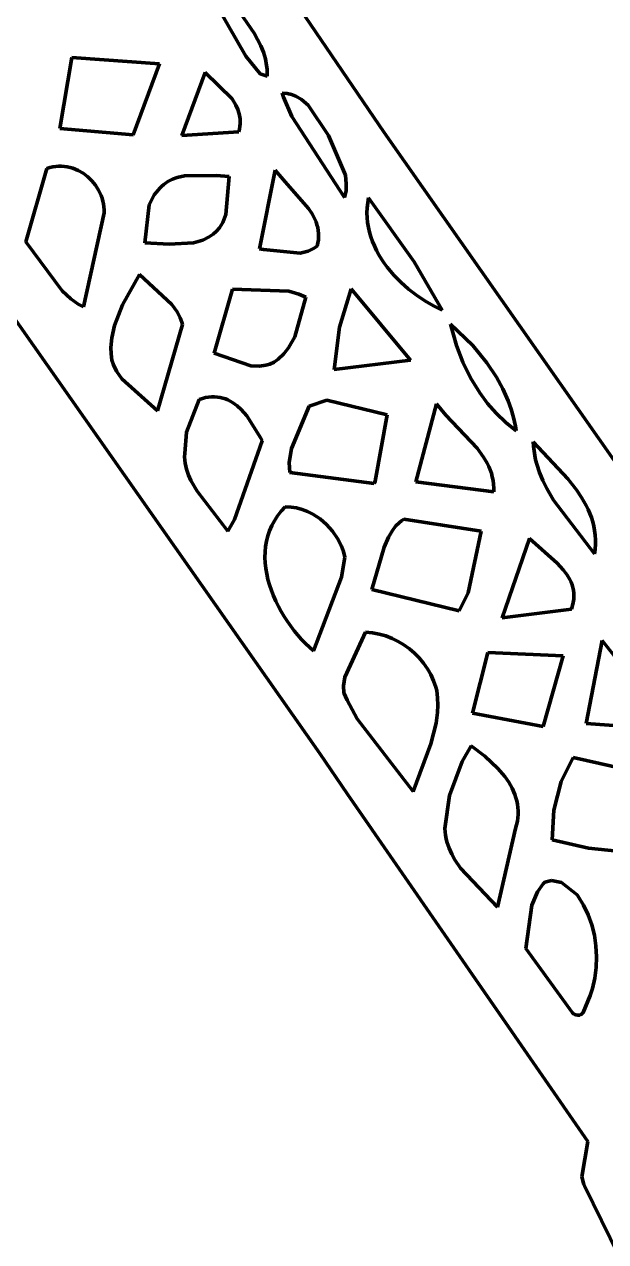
# Model space of a CAD drawing. Header units: millimetres. Extents: x 0 to 10.1, y 0 to 14.2.
# Drawn here: x 1.227 to 2.173, y 10.246 to 12.225 of the extents above; entities that cross this region are included whole.
import ezdxf

# ---------------------------------------------------------------- set-up
doc = ezdxf.new("R2010")
doc.units = ezdxf.units.MM
doc.layers.add('color#010101ff', color=7, linetype='CONTINUOUS', lineweight=100)
doc.layers.add('color#ffffffff', color=7, linetype='CONTINUOUS', lineweight=100)

msp = doc.modelspace()

# ---------------------------------------------------------------- linework, layer by layer
at = {"layer": 'color#010101ff'}
for p, q in [((1.3473, 12.7315), (1.8124, 12.0491)), ((1.5273, 12.2782), (1.5878, 12.1731)), ((1.6014, 12.2102), (1.5489, 12.2864)), ((1.612, 12.1899), (1.6014, 12.2102)), ((1.6161, 12.1794), (1.612, 12.1899)), ((1.3046, 12.1705), (1.2853, 12.0552)), ((1.4474, 12.1605), (1.3046, 12.1705)), ((1.5878, 12.1731), (1.6108, 12.1442)), ((1.6193, 12.1687), (1.6161, 12.1794)), ((1.4044, 12.0452), (1.4474, 12.1605)), ((1.6214, 12.1576), (1.6193, 12.1687)), ((1.622, 12.152), (1.6214, 12.1576)), ((1.6223, 12.1462), (1.622, 12.152)), ((1.5214, 12.1466), (1.4834, 12.0442)), ((1.5651, 12.1035), (1.5214, 12.1466)), ((1.6108, 12.1442), (1.6222, 12.1404)), ((1.6222, 12.1404), (1.6223, 12.1462)), ((1.6468, 12.1129), (1.649, 12.1064)), ((1.6547, 12.1122), (1.6468, 12.1129)), ((1.662, 12.1104), (1.6547, 12.1122)), ((1.6688, 12.1079), (1.662, 12.1104)), ((1.5713, 12.0935), (1.5651, 12.1035)), ((1.5746, 12.0865), (1.5713, 12.0935)), ((1.649, 12.1064), (1.6623, 12.0749)), ((1.6781, 12.1025), (1.6688, 12.1079)), ((1.689, 12.0932), (1.6781, 12.1025)), ((1.7221, 12.0442), (1.689, 12.0932)), ((1.5769, 12.0791), (1.5746, 12.0865)), ((1.5782, 12.0713), (1.5769, 12.0791)), ((1.5784, 12.0673), (1.5782, 12.0713)), ((1.6623, 12.0749), (1.7481, 11.9431)), ((1.2853, 12.0552), (1.4044, 12.0452)), ((1.5762, 12.0499), (1.5773, 12.0545)), ((1.5773, 12.0545), (1.578, 12.0589)), ((1.578, 12.0589), (1.5784, 12.0631)), ((1.5784, 12.0631), (1.5784, 12.0673)), ((1.4834, 12.0442), (1.5762, 12.0499)), ((1.7495, 11.9797), (1.7221, 12.0442)), ((1.8124, 12.0491), (2.3336, 11.3057)), ((1.2688, 11.992), (1.264, 11.9905)), ((1.2736, 11.9931), (1.2688, 11.992)), ((1.2784, 11.9938), (1.2736, 11.9931)), ((1.2832, 11.9941), (1.2784, 11.9938)), ((1.2879, 11.9941), (1.2832, 11.9941)), ((1.2926, 11.9937), (1.2879, 11.9941)), ((1.2973, 11.993), (1.2926, 11.9937)), ((1.3018, 11.992), (1.2973, 11.993)), ((1.3063, 11.9907), (1.3018, 11.992)), ((1.3149, 11.9871), (1.3063, 11.9907)), ((1.264, 11.9905), (1.2296, 11.8711)), ((1.323, 11.9825), (1.3149, 11.9871)), ((1.3304, 11.9768), (1.323, 11.9825)), ((1.3372, 11.9703), (1.3304, 11.9768)), ((1.4684, 11.9729), (1.461, 11.9692)), ((1.476, 11.9757), (1.4684, 11.9729)), ((1.4881, 11.9785), (1.476, 11.9757)), ((1.5396, 11.9787), (1.4881, 11.9785)), ((1.5603, 11.9776), (1.5396, 11.9787)), ((1.5549, 11.9153), (1.5603, 11.9776)), ((1.6354, 11.9878), (1.6098, 11.86)), ((1.6513, 11.9686), (1.6354, 11.9878)), ((1.751, 11.9653), (1.7495, 11.9797)), ((1.3432, 11.963), (1.3372, 11.9703)), ((1.3482, 11.955), (1.3432, 11.963)), ((1.3522, 11.9464), (1.3482, 11.955)), ((1.4448, 11.9551), (1.4387, 11.9477)), ((1.4478, 11.9585), (1.4448, 11.9551)), ((1.4509, 11.9616), (1.4478, 11.9585)), ((1.4542, 11.9644), (1.4509, 11.9616)), ((1.461, 11.9692), (1.4542, 11.9644)), ((1.6896, 11.9252), (1.6513, 11.9686)), ((1.7481, 11.9431), (1.7505, 11.9543)), ((1.7505, 11.9543), (1.751, 11.9653)), ((1.3538, 11.942), (1.3522, 11.9464)), ((1.3551, 11.9374), (1.3538, 11.942)), ((1.3561, 11.9327), (1.3551, 11.9374)), ((1.3567, 11.928), (1.3561, 11.9327)), ((1.4387, 11.9477), (1.4302, 11.9313)), ((1.7857, 11.9347), (1.7849, 11.9265)), ((1.7872, 11.9429), (1.7857, 11.9347)), ((1.8611, 11.8385), (1.7872, 11.9429)), ((1.708, 11.0396), (1.0872, 11.9231)), ((1.3236, 11.7654), (1.3571, 11.9183)), ((1.3571, 11.9231), (1.3567, 11.928)), ((1.3571, 11.9183), (1.3571, 11.9231)), ((1.4302, 11.9313), (1.4236, 11.8696)), ((1.55, 11.9027), (1.5549, 11.9153)), ((1.6952, 11.9168), (1.6896, 11.9252)), ((1.6998, 11.908), (1.6952, 11.9168)), ((1.7849, 11.9265), (1.7846, 11.9184)), ((1.7846, 11.9184), (1.7848, 11.9104)), ((1.5401, 11.8887), (1.5446, 11.894)), ((1.5446, 11.894), (1.55, 11.9027)), ((1.7017, 11.9035), (1.6998, 11.908)), ((1.7032, 11.8989), (1.7017, 11.9035)), ((1.7045, 11.8942), (1.7032, 11.8989)), ((1.7054, 11.8895), (1.7045, 11.8942)), ((1.7848, 11.9104), (1.7856, 11.9024)), ((1.7856, 11.9024), (1.7869, 11.8946)), ((1.7869, 11.8946), (1.7886, 11.8868)), ((1.5026, 11.8695), (1.5174, 11.8739)), ((1.5174, 11.8739), (1.528, 11.8792)), ((1.528, 11.8792), (1.5347, 11.8838)), ((1.5347, 11.8838), (1.5401, 11.8887)), ((1.7049, 11.8693), (1.7057, 11.8745)), ((1.7059, 11.8846), (1.7054, 11.8895)), ((1.7057, 11.8745), (1.706, 11.8796)), ((1.706, 11.8796), (1.7059, 11.8846)), ((1.7886, 11.8868), (1.7908, 11.8792)), ((1.7908, 11.8792), (1.7935, 11.8717)), ((1.2296, 11.8711), (1.2888, 11.7915)), ((1.4236, 11.8696), (1.4631, 11.8674)), ((1.4631, 11.8674), (1.5026, 11.8695)), ((1.6098, 11.86), (1.6162, 11.8589)), ((1.6162, 11.8589), (1.676, 11.8529)), ((1.676, 11.8529), (1.6887, 11.8559)), ((1.6887, 11.8559), (1.6978, 11.8601)), ((1.6978, 11.8601), (1.7037, 11.8639)), ((1.7037, 11.8639), (1.7049, 11.8693)), ((1.7935, 11.8717), (1.7966, 11.8644)), ((1.7966, 11.8644), (1.8, 11.8572)), ((1.8, 11.8572), (1.8039, 11.8501)), ((1.8039, 11.8501), (1.8081, 11.8432)), ((1.8081, 11.8432), (1.8126, 11.8364)), ((1.8126, 11.8364), (1.8174, 11.8298)), ((1.9066, 11.7602), (1.8611, 11.8385)), ((1.4149, 11.8182), (1.3869, 11.7686)), ((1.4672, 11.7691), (1.4149, 11.8182)), ((1.8174, 11.8298), (1.8226, 11.8234)), ((1.8226, 11.8234), (1.828, 11.8172)), ((1.828, 11.8172), (1.8395, 11.8054)), ((1.5661, 11.7942), (1.536, 11.69)), ((1.6577, 11.7911), (1.5661, 11.7942)), ((1.7588, 11.7949), (1.74, 11.7325)), ((1.8553, 11.6789), (1.7588, 11.7949)), ((1.8395, 11.8054), (1.8519, 11.7944)), ((1.8519, 11.7944), (1.865, 11.7843)), ((1.2888, 11.7915), (1.3032, 11.7783)), ((1.3032, 11.7783), (1.3151, 11.77)), ((1.6736, 11.7863), (1.6577, 11.7911)), ((1.6675, 11.7166), (1.6851, 11.7811)), ((1.6851, 11.7811), (1.6736, 11.7863)), ((1.865, 11.7843), (1.8786, 11.7752)), ((1.8786, 11.7752), (1.8925, 11.7671)), ((1.3151, 11.77), (1.3236, 11.7654)), ((1.3869, 11.7686), (1.3739, 11.7349)), ((1.476, 11.7572), (1.4672, 11.7691)), ((1.481, 11.7474), (1.476, 11.7572)), ((1.8925, 11.7671), (1.9066, 11.7602)), ((1.3739, 11.7349), (1.3696, 11.7149)), ((1.4439, 11.5965), (1.4844, 11.7366)), ((1.4835, 11.7404), (1.481, 11.7474)), ((1.4844, 11.7366), (1.4835, 11.7404)), ((1.9206, 11.7371), (1.93, 11.7026)), ((1.9566, 11.7024), (1.9206, 11.7371)), ((1.3696, 11.7149), (1.3683, 11.6995)), ((1.6572, 11.6986), (1.6675, 11.7166)), ((1.74, 11.7325), (1.7314, 11.6634)), ((1.3683, 11.6995), (1.3686, 11.6891)), ((1.6495, 11.6889), (1.6572, 11.6986)), ((1.93, 11.7026), (1.9402, 11.6758)), ((1.9795, 11.6747), (1.9566, 11.7024)), ((1.3686, 11.6891), (1.3698, 11.6787)), ((1.3698, 11.6787), (1.3723, 11.6711)), ((1.536, 11.69), (1.5959, 11.6697)), ((1.6267, 11.6724), (1.6334, 11.6754)), ((1.6334, 11.6754), (1.6403, 11.6804)), ((1.6403, 11.6804), (1.6495, 11.6889)), ((1.7314, 11.6634), (1.8553, 11.6789)), ((1.9402, 11.6758), (1.9529, 11.6501)), ((1.9954, 11.651), (1.9795, 11.6747)), ((1.3723, 11.6711), (1.3774, 11.6607)), ((1.3774, 11.6607), (1.3861, 11.6482)), ((1.5959, 11.6697), (1.6097, 11.669)), ((1.6097, 11.669), (1.6199, 11.6704)), ((1.6199, 11.6704), (1.6267, 11.6724)), ((1.3861, 11.6482), (1.4439, 11.5965)), ((1.9529, 11.6501), (1.9679, 11.6258)), ((2.0056, 11.6322), (1.9954, 11.651)), ((1.5115, 11.6151), (1.4911, 11.5617)), ((1.5169, 11.6167), (1.5115, 11.6151)), ((1.5221, 11.618), (1.5169, 11.6167)), ((1.5271, 11.6188), (1.5221, 11.618)), ((1.532, 11.6192), (1.5271, 11.6188)), ((1.5368, 11.6192), (1.532, 11.6192)), ((1.5414, 11.6189), (1.5368, 11.6192)), ((1.5458, 11.6182), (1.5414, 11.6189)), ((1.5502, 11.6172), (1.5458, 11.6182)), ((1.5543, 11.6158), (1.5502, 11.6172)), ((1.5584, 11.6141), (1.5543, 11.6158)), ((1.9679, 11.6258), (1.9807, 11.6086)), ((2.0143, 11.6127), (2.0056, 11.6322)), ((1.5661, 11.61), (1.5584, 11.6141)), ((1.5733, 11.6048), (1.5661, 11.61)), ((1.58, 11.5988), (1.5733, 11.6048)), ((1.5893, 11.5885), (1.58, 11.5988)), ((1.6908, 11.6039), (1.6617, 11.5354)), ((1.7194, 11.6137), (1.6908, 11.6039)), ((1.8176, 11.5898), (1.7194, 11.6137)), ((1.8977, 11.6077), (1.8638, 11.4811)), ((1.913, 11.5894), (1.8977, 11.6077)), ((1.9807, 11.6086), (1.9949, 11.5925)), ((2.0191, 11.5992), (2.0143, 11.6127)), ((2.023, 11.5855), (2.0191, 11.5992)), ((1.6121, 11.552), (1.5893, 11.5885)), ((1.7979, 11.4821), (1.8176, 11.5898)), ((1.9637, 11.5358), (1.913, 11.5894)), ((1.9949, 11.5925), (2.0104, 11.5777)), ((2.0104, 11.5777), (2.0273, 11.5642)), ((2.0261, 11.5714), (2.023, 11.5855)), ((1.4911, 11.5617), (1.4882, 11.5269)), ((2.0273, 11.5642), (2.0261, 11.5714)), ((1.5692, 11.4196), (1.6142, 11.5478)), ((1.6142, 11.5478), (1.6121, 11.552)), ((1.9742, 11.5213), (1.9637, 11.5358)), ((2.055, 11.5463), (2.0554, 11.5388)), ((2.1112, 11.4859), (2.055, 11.5463)), ((2.0554, 11.5388), (2.0562, 11.5314)), ((1.4882, 11.5269), (1.4881, 11.5216)), ((1.4881, 11.5216), (1.4884, 11.5164)), ((1.4884, 11.5164), (1.489, 11.5113)), ((1.6617, 11.5354), (1.6583, 11.5123)), ((1.9801, 11.5112), (1.9742, 11.5213)), ((2.0562, 11.5314), (2.0573, 11.5241)), ((2.0573, 11.5241), (2.0588, 11.5169)), ((2.0588, 11.5169), (2.0606, 11.5099)), ((1.489, 11.5113), (1.491, 11.5015)), ((1.491, 11.5015), (1.4941, 11.4921)), ((1.6583, 11.5123), (1.6589, 11.4964)), ((1.6589, 11.4964), (1.7963, 11.4785)), ((1.9826, 11.5059), (1.9801, 11.5112)), ((1.9849, 11.5005), (1.9826, 11.5059)), ((1.9868, 11.4949), (1.9849, 11.5005)), ((2.0606, 11.5099), (2.065, 11.4962)), ((2.065, 11.4962), (2.0706, 11.483)), ((1.4941, 11.4921), (1.4981, 11.483)), ((1.4981, 11.483), (1.5083, 11.4657)), ((1.7963, 11.4785), (1.7979, 11.4821)), ((1.8638, 11.4811), (1.9908, 11.4646)), ((1.9884, 11.4892), (1.9868, 11.4949)), ((1.9896, 11.4833), (1.9884, 11.4892)), ((1.9904, 11.4773), (1.9896, 11.4833)), ((1.9909, 11.471), (1.9904, 11.4773)), ((2.0706, 11.483), (2.077, 11.4701)), ((2.1251, 11.468), (2.1112, 11.4859)), ((1.5083, 11.4657), (1.5581, 11.4008)), ((1.9908, 11.4646), (1.9909, 11.471)), ((2.077, 11.4701), (2.0881, 11.4514)), ((2.1335, 11.4556), (2.1251, 11.468)), ((1.6517, 11.4404), (1.645, 11.4332)), ((1.6611, 11.4401), (1.6517, 11.4404)), ((1.6702, 11.4387), (1.6611, 11.4401)), ((1.6792, 11.4363), (1.6702, 11.4387)), ((2.0881, 11.4514), (2.1543, 11.3639)), ((2.1408, 11.4428), (2.1335, 11.4556)), ((2.144, 11.4362), (2.1408, 11.4428)), ((1.5581, 11.4008), (1.5692, 11.4196)), ((1.634, 11.4179), (1.6296, 11.4099)), ((1.6391, 11.4256), (1.634, 11.4179)), ((1.645, 11.4332), (1.6391, 11.4256)), ((1.6879, 11.4329), (1.6792, 11.4363)), ((1.6963, 11.4287), (1.6879, 11.4329)), ((1.7082, 11.4209), (1.6963, 11.4287)), ((1.719, 11.4115), (1.7082, 11.4209)), ((1.8406, 11.4178), (1.8372, 11.415)), ((1.8443, 11.4203), (1.8406, 11.4178)), ((1.9704, 11.401), (1.8443, 11.4203)), ((2.1469, 11.4296), (2.144, 11.4362)), ((2.1495, 11.4228), (2.1469, 11.4296)), ((2.1517, 11.4159), (2.1495, 11.4228)), ((1.6261, 11.4016), (1.6232, 11.3932)), ((1.6296, 11.4099), (1.6261, 11.4016)), ((1.7286, 11.4008), (1.719, 11.4115)), ((1.7366, 11.389), (1.7286, 11.4008)), ((1.8259, 11.4021), (1.8194, 11.391)), ((1.8311, 11.4089), (1.8259, 11.4021)), ((1.8372, 11.415), (1.8311, 11.4089)), ((1.9489, 11.3006), (1.9704, 11.401)), ((2.1534, 11.4089), (2.1517, 11.4159)), ((2.1548, 11.4017), (2.1534, 11.4089)), ((2.1557, 11.3944), (2.1548, 11.4017)), ((1.6211, 11.3847), (1.6196, 11.376)), ((1.6232, 11.3932), (1.6211, 11.3847)), ((1.743, 11.3764), (1.7366, 11.389)), ((1.8194, 11.391), (1.8127, 11.3747)), ((2.0489, 11.3887), (2.0044, 11.2599)), ((2.0938, 11.349), (2.0489, 11.3887)), ((2.1554, 11.3718), (2.156, 11.3795)), ((2.1561, 11.387), (2.1557, 11.3944)), ((2.156, 11.3795), (2.1561, 11.387)), ((1.6188, 11.3672), (1.6186, 11.3583)), ((1.6186, 11.3583), (1.619, 11.3494)), ((1.6196, 11.376), (1.6188, 11.3672)), ((1.7462, 11.3677), (1.743, 11.3764)), ((1.743, 11.3259), (1.7485, 11.3588)), ((1.7485, 11.3588), (1.7462, 11.3677)), ((1.8127, 11.3747), (1.7925, 11.3061)), ((2.1543, 11.3639), (2.1554, 11.3718)), ((1.619, 11.3494), (1.62, 11.3404)), ((1.62, 11.3404), (1.6215, 11.3314)), ((2.1038, 11.3381), (2.0938, 11.349)), ((2.1096, 11.3304), (2.1038, 11.3381)), ((1.6215, 11.3314), (1.6236, 11.3224)), ((1.6236, 11.3224), (1.6261, 11.3135)), ((1.6975, 11.2063), (1.743, 11.3259)), ((2.1144, 11.3223), (2.1096, 11.3304)), ((2.1164, 11.3181), (2.1144, 11.3223)), ((2.1181, 11.3138), (2.1164, 11.3181)), ((1.6261, 11.3135), (1.6291, 11.3046)), ((1.6291, 11.3046), (1.6325, 11.2958)), ((1.7925, 11.3061), (1.9344, 11.2711)), ((1.9344, 11.2711), (1.9489, 11.3006)), ((2.1194, 11.3094), (2.1181, 11.3138)), ((2.1203, 11.3048), (2.1194, 11.3094)), ((2.1209, 11.3001), (2.1203, 11.3048)), ((2.1211, 11.2953), (2.1209, 11.3001)), ((1.6325, 11.2958), (1.6363, 11.2872)), ((1.6363, 11.2872), (1.6405, 11.2786)), ((1.6405, 11.2786), (1.645, 11.2703)), ((2.1172, 11.2743), (2.1189, 11.2798)), ((2.1189, 11.2798), (2.1201, 11.2851)), ((2.1201, 11.2851), (2.1208, 11.2903)), ((2.1208, 11.2903), (2.1211, 11.2953)), ((1.645, 11.2703), (1.6499, 11.2621)), ((1.6499, 11.2621), (1.6551, 11.2541)), ((2.0044, 11.2599), (2.1172, 11.2743)), ((1.6551, 11.2541), (1.6606, 11.2464)), ((1.6606, 11.2464), (1.6663, 11.2389)), ((1.6663, 11.2389), (1.6722, 11.2317)), ((1.6722, 11.2317), (1.6783, 11.2248)), ((1.6783, 11.2248), (1.6845, 11.2183)), ((1.7761, 11.2237), (1.7483, 11.1636)), ((1.7824, 11.2367), (1.7761, 11.2237)), ((1.7935, 11.2356), (1.7824, 11.2367)), ((1.8044, 11.2335), (1.7935, 11.2356)), ((1.815, 11.2305), (1.8044, 11.2335)), ((1.8253, 11.2265), (1.815, 11.2305)), ((1.8352, 11.2217), (1.8253, 11.2265)), ((1.8446, 11.216), (1.8352, 11.2217)), ((2.1668, 11.2231), (2.1411, 11.088)), ((2.2256, 11.1485), (2.1668, 11.2231)), ((1.6845, 11.2183), (1.691, 11.2121)), ((1.691, 11.2121), (1.6975, 11.2063)), ((1.8535, 11.2096), (1.8446, 11.216)), ((1.8619, 11.2025), (1.8535, 11.2096)), ((1.8696, 11.1947), (1.8619, 11.2025)), ((1.9809, 11.2037), (1.9563, 11.1049)), ((2.1038, 11.1982), (1.9809, 11.2037)), ((1.8766, 11.1862), (1.8696, 11.1947)), ((1.8829, 11.1772), (1.8766, 11.1862)), ((2.0711, 11.0834), (2.1038, 11.1982)), ((1.7483, 11.1636), (1.7464, 11.1494)), ((1.8883, 11.1676), (1.8829, 11.1772)), ((1.8929, 11.1576), (1.8883, 11.1676)), ((1.7464, 11.1494), (1.7469, 11.1383)), ((1.8965, 11.1471), (1.8929, 11.1576)), ((1.8979, 11.1417), (1.8965, 11.1471)), ((1.8995, 11.1298), (1.8979, 11.1417)), ((1.7469, 11.1383), (1.7524, 11.1259)), ((1.7524, 11.1259), (1.7684, 11.096)), ((1.9, 11.118), (1.8995, 11.1298)), ((1.8973, 11.089), (1.8995, 11.1063)), ((1.8995, 11.1063), (1.9, 11.118)), ((1.9563, 11.1049), (2.0711, 11.0834)), ((1.7684, 11.096), (1.8595, 10.9777)), ((1.8884, 11.055), (1.8973, 11.089)), ((2.1411, 11.088), (2.2593, 11.08)), ((1.8595, 10.9777), (1.8884, 11.055)), ((1.9542, 11.0517), (1.9395, 11.0262)), ((1.9764, 11.0351), (1.9542, 11.0517)), ((1.7527, 10.9733), (1.708, 11.0396)), ((1.9395, 11.0262), (1.9187, 10.971)), ((1.9974, 11.0153), (1.9764, 11.0351)), ((2.1196, 11.0327), (2.1006, 10.9937)), ((2.2411, 11.0059), (2.1196, 11.0327)), ((2.0085, 11.002), (1.9974, 11.0153)), ((2.015, 10.9926), (2.0085, 11.002)), ((2.0205, 10.9829), (2.015, 10.9926)), ((2.025, 10.9727), (2.0205, 10.9829)), ((2.1006, 10.9937), (2.0883, 10.9472)), ((2.1436, 10.4087), (1.7527, 10.9733)), ((1.9187, 10.971), (1.9112, 10.9177)), ((2.0268, 10.9676), (2.025, 10.9727)), ((2.0282, 10.9623), (2.0268, 10.9676)), ((2.0294, 10.957), (2.0282, 10.9623)), ((2.0301, 10.9515), (2.0294, 10.957)), ((2.0305, 10.9461), (2.0301, 10.9515)), ((2.0305, 10.9405), (2.0305, 10.9461)), ((2.0883, 10.9472), (2.0859, 10.8991)), ((2.026, 10.9177), (2.0278, 10.9235)), ((2.0278, 10.9235), (2.0291, 10.9292)), ((2.0291, 10.9292), (2.03, 10.9349)), ((2.03, 10.9349), (2.0305, 10.9405)), ((1.9112, 10.9177), (1.9116, 10.912)), ((1.9116, 10.912), (1.9123, 10.9065)), ((1.9123, 10.9065), (1.9133, 10.901)), ((1.9969, 10.7898), (2.026, 10.9177)), ((1.9133, 10.901), (1.9146, 10.8957)), ((1.9146, 10.8957), (1.918, 10.8855)), ((1.918, 10.8855), (1.9224, 10.8758)), ((2.0859, 10.8991), (2.145, 10.8858)), ((2.145, 10.8858), (2.1919, 10.8805)), ((1.9224, 10.8758), (1.9276, 10.8665)), ((1.9276, 10.8665), (1.9368, 10.8532)), ((1.9368, 10.8532), (1.9969, 10.7898)), ((2.0711, 10.8275), (2.0621, 10.8145)), ((2.0737, 10.8305), (2.0711, 10.8275)), ((2.0844, 10.8328), (2.0737, 10.8305)), ((2.101, 10.8298), (2.0844, 10.8328)), ((2.1262, 10.8098), (2.101, 10.8298)), ((2.0621, 10.8145), (2.0526, 10.7929)), ((2.1274, 10.808), (2.1262, 10.8098)), ((2.1366, 10.7932), (2.1274, 10.808)), ((2.0526, 10.7929), (2.0431, 10.7223)), ((2.1441, 10.7774), (2.1366, 10.7932)), ((2.15, 10.761), (2.1441, 10.7774)), ((2.1543, 10.744), (2.15, 10.761)), ((2.1569, 10.7267), (2.1543, 10.744)), ((2.1579, 10.7092), (2.1569, 10.7267)), ((2.0431, 10.7223), (2.1186, 10.6177)), ((2.1573, 10.6917), (2.1579, 10.7092)), ((2.155, 10.6743), (2.1573, 10.6917)), ((2.1512, 10.6573), (2.155, 10.6743)), ((2.1361, 10.6182), (2.1477, 10.6462)), ((2.1477, 10.6462), (2.1512, 10.6573)), ((2.1186, 10.6177), (2.1206, 10.6164)), ((2.1206, 10.6164), (2.1226, 10.6153)), ((2.1226, 10.6153), (2.1244, 10.6146)), ((2.1244, 10.6146), (2.1277, 10.6139)), ((2.1277, 10.6139), (2.1305, 10.6141)), ((2.1305, 10.6141), (2.133, 10.6152)), ((2.133, 10.6152), (2.1361, 10.6182)), ((2.1339, 10.3513), (2.1436, 10.4087)), ((2.137, 10.3389), (2.1339, 10.3513)), ((2.1381, 10.3365), (2.137, 10.3389)), ((2.214, 10.1825), (2.1381, 10.3365))]:
    msp.add_line(p, q, dxfattribs=at)
at = {"layer": 'color#ffffffff'}
for p, q in [((1.8124, 12.0491), (1.3473, 12.7315)), ((1.5878, 12.1731), (1.5273, 12.2782)), ((1.5489, 12.2864), (1.6014, 12.2102)), ((1.6014, 12.2102), (1.612, 12.1899)), ((1.612, 12.1899), (1.6161, 12.1794)), ((1.2853, 12.0552), (1.3046, 12.1705)), ((1.3046, 12.1705), (1.4474, 12.1605)), ((1.6108, 12.1442), (1.5878, 12.1731)), ((1.6161, 12.1794), (1.6193, 12.1687)), ((1.4474, 12.1605), (1.4044, 12.0452)), ((1.6193, 12.1687), (1.6214, 12.1576)), ((1.6214, 12.1576), (1.622, 12.152)), ((1.622, 12.152), (1.6223, 12.1462)), ((1.4834, 12.0442), (1.5214, 12.1466)), ((1.5214, 12.1466), (1.5651, 12.1035)), ((1.6222, 12.1404), (1.6108, 12.1442)), ((1.6223, 12.1462), (1.6222, 12.1404)), ((1.6468, 12.1129), (1.6547, 12.1122)), ((1.649, 12.1064), (1.6468, 12.1129)), ((1.6547, 12.1122), (1.662, 12.1104)), ((1.662, 12.1104), (1.6688, 12.1079)), ((1.5651, 12.1035), (1.5713, 12.0935)), ((1.5713, 12.0935), (1.5746, 12.0865)), ((1.6623, 12.0749), (1.649, 12.1064)), ((1.6688, 12.1079), (1.6781, 12.1025)), ((1.6781, 12.1025), (1.689, 12.0932)), ((1.689, 12.0932), (1.7221, 12.0442)), ((1.5746, 12.0865), (1.5769, 12.0791)), ((1.5769, 12.0791), (1.5782, 12.0713)), ((1.5782, 12.0713), (1.5784, 12.0673)), ((1.7481, 11.9431), (1.6623, 12.0749)), ((1.4044, 12.0452), (1.2853, 12.0552)), ((1.5773, 12.0545), (1.5762, 12.0499)), ((1.578, 12.0589), (1.5773, 12.0545)), ((1.5784, 12.0631), (1.578, 12.0589)), ((1.5784, 12.0673), (1.5784, 12.0631)), ((1.5762, 12.0499), (1.4834, 12.0442)), ((1.7221, 12.0442), (1.7495, 11.9797)), ((2.3336, 11.3057), (1.8124, 12.0491)), ((1.264, 11.9905), (1.2688, 11.992)), ((1.2688, 11.992), (1.2736, 11.9931)), ((1.2736, 11.9931), (1.2784, 11.9938)), ((1.2784, 11.9938), (1.2832, 11.9941)), ((1.2832, 11.9941), (1.2879, 11.9941)), ((1.2879, 11.9941), (1.2926, 11.9937)), ((1.2926, 11.9937), (1.2973, 11.993)), ((1.2973, 11.993), (1.3018, 11.992)), ((1.3018, 11.992), (1.3063, 11.9907)), ((1.3063, 11.9907), (1.3149, 11.9871)), ((1.2296, 11.8711), (1.264, 11.9905)), ((1.3149, 11.9871), (1.323, 11.9825)), ((1.323, 11.9825), (1.3304, 11.9768)), ((1.3304, 11.9768), (1.3372, 11.9703)), ((1.461, 11.9692), (1.4684, 11.9729)), ((1.4684, 11.9729), (1.476, 11.9757)), ((1.476, 11.9757), (1.4881, 11.9785)), ((1.4881, 11.9785), (1.5396, 11.9787)), ((1.5396, 11.9787), (1.5603, 11.9776)), ((1.5603, 11.9776), (1.5549, 11.9153)), ((1.6098, 11.86), (1.6354, 11.9878)), ((1.6354, 11.9878), (1.6513, 11.9686)), ((1.7495, 11.9797), (1.751, 11.9653)), ((1.3372, 11.9703), (1.3432, 11.963)), ((1.3432, 11.963), (1.3482, 11.955)), ((1.3482, 11.955), (1.3522, 11.9464)), ((1.4387, 11.9477), (1.4448, 11.9551)), ((1.4448, 11.9551), (1.4478, 11.9585)), ((1.4478, 11.9585), (1.4509, 11.9616)), ((1.4509, 11.9616), (1.4542, 11.9644)), ((1.4542, 11.9644), (1.461, 11.9692)), ((1.6513, 11.9686), (1.6896, 11.9252)), ((1.7505, 11.9543), (1.7481, 11.9431)), ((1.751, 11.9653), (1.7505, 11.9543)), ((1.3522, 11.9464), (1.3538, 11.942)), ((1.3538, 11.942), (1.3551, 11.9374)), ((1.3551, 11.9374), (1.3561, 11.9327)), ((1.3561, 11.9327), (1.3567, 11.928)), ((1.4302, 11.9313), (1.4387, 11.9477)), ((1.7849, 11.9265), (1.7857, 11.9347)), ((1.7857, 11.9347), (1.7872, 11.9429)), ((1.7872, 11.9429), (1.8611, 11.8385)), ((1.0872, 11.9231), (1.708, 11.0396)), ((1.3571, 11.9183), (1.3236, 11.7654)), ((1.3567, 11.928), (1.3571, 11.9231)), ((1.3571, 11.9231), (1.3571, 11.9183)), ((1.4236, 11.8696), (1.4302, 11.9313)), ((1.5549, 11.9153), (1.55, 11.9027)), ((1.6896, 11.9252), (1.6952, 11.9168)), ((1.6952, 11.9168), (1.6998, 11.908)), ((1.7846, 11.9184), (1.7849, 11.9265)), ((1.7848, 11.9104), (1.7846, 11.9184)), ((1.5446, 11.894), (1.5401, 11.8887)), ((1.55, 11.9027), (1.5446, 11.894)), ((1.6998, 11.908), (1.7017, 11.9035)), ((1.7017, 11.9035), (1.7032, 11.8989)), ((1.7032, 11.8989), (1.7045, 11.8942)), ((1.7045, 11.8942), (1.7054, 11.8895)), ((1.7856, 11.9024), (1.7848, 11.9104)), ((1.7869, 11.8946), (1.7856, 11.9024)), ((1.7886, 11.8868), (1.7869, 11.8946)), ((1.5174, 11.8739), (1.5026, 11.8695)), ((1.528, 11.8792), (1.5174, 11.8739)), ((1.5347, 11.8838), (1.528, 11.8792)), ((1.5401, 11.8887), (1.5347, 11.8838)), ((1.7057, 11.8745), (1.7049, 11.8693)), ((1.7054, 11.8895), (1.7059, 11.8846)), ((1.706, 11.8796), (1.7057, 11.8745)), ((1.7059, 11.8846), (1.706, 11.8796)), ((1.7908, 11.8792), (1.7886, 11.8868)), ((1.7935, 11.8717), (1.7908, 11.8792)), ((1.2888, 11.7915), (1.2296, 11.8711)), ((1.4631, 11.8674), (1.4236, 11.8696)), ((1.5026, 11.8695), (1.4631, 11.8674)), ((1.6162, 11.8589), (1.6098, 11.86)), ((1.676, 11.8529), (1.6162, 11.8589)), ((1.6887, 11.8559), (1.676, 11.8529)), ((1.6978, 11.8601), (1.6887, 11.8559)), ((1.7037, 11.8639), (1.6978, 11.8601)), ((1.7049, 11.8693), (1.7037, 11.8639)), ((1.7966, 11.8644), (1.7935, 11.8717)), ((1.8, 11.8572), (1.7966, 11.8644)), ((1.8039, 11.8501), (1.8, 11.8572)), ((1.8081, 11.8432), (1.8039, 11.8501)), ((1.8126, 11.8364), (1.8081, 11.8432)), ((1.8174, 11.8298), (1.8126, 11.8364)), ((1.8611, 11.8385), (1.9066, 11.7602)), ((1.3869, 11.7686), (1.4149, 11.8182)), ((1.4149, 11.8182), (1.4672, 11.7691)), ((1.8226, 11.8234), (1.8174, 11.8298)), ((1.828, 11.8172), (1.8226, 11.8234)), ((1.8395, 11.8054), (1.828, 11.8172)), ((1.536, 11.69), (1.5661, 11.7942)), ((1.5661, 11.7942), (1.6577, 11.7911)), ((1.74, 11.7325), (1.7588, 11.7949)), ((1.7588, 11.7949), (1.8553, 11.6789)), ((1.8519, 11.7944), (1.8395, 11.8054)), ((1.865, 11.7843), (1.8519, 11.7944)), ((1.3032, 11.7783), (1.2888, 11.7915)), ((1.3151, 11.77), (1.3032, 11.7783)), ((1.6577, 11.7911), (1.6736, 11.7863)), ((1.6851, 11.7811), (1.6675, 11.7166)), ((1.6736, 11.7863), (1.6851, 11.7811)), ((1.8786, 11.7752), (1.865, 11.7843)), ((1.8925, 11.7671), (1.8786, 11.7752)), ((1.3236, 11.7654), (1.3151, 11.77)), ((1.3739, 11.7349), (1.3869, 11.7686)), ((1.4672, 11.7691), (1.476, 11.7572)), ((1.476, 11.7572), (1.481, 11.7474)), ((1.9066, 11.7602), (1.8925, 11.7671)), ((1.3696, 11.7149), (1.3739, 11.7349)), ((1.4844, 11.7366), (1.4439, 11.5965)), ((1.481, 11.7474), (1.4835, 11.7404)), ((1.4835, 11.7404), (1.4844, 11.7366)), ((1.9206, 11.7371), (1.9566, 11.7024)), ((1.93, 11.7026), (1.9206, 11.7371)), ((1.3683, 11.6995), (1.3696, 11.7149)), ((1.6675, 11.7166), (1.6572, 11.6986)), ((1.7314, 11.6634), (1.74, 11.7325)), ((1.3686, 11.6891), (1.3683, 11.6995)), ((1.6572, 11.6986), (1.6495, 11.6889)), ((1.9402, 11.6758), (1.93, 11.7026)), ((1.9566, 11.7024), (1.9795, 11.6747)), ((1.3698, 11.6787), (1.3686, 11.6891)), ((1.3723, 11.6711), (1.3698, 11.6787)), ((1.5959, 11.6697), (1.536, 11.69)), ((1.6334, 11.6754), (1.6267, 11.6724)), ((1.6403, 11.6804), (1.6334, 11.6754)), ((1.6495, 11.6889), (1.6403, 11.6804)), ((1.8553, 11.6789), (1.7314, 11.6634)), ((1.9529, 11.6501), (1.9402, 11.6758)), ((1.9795, 11.6747), (1.9954, 11.651)), ((1.3774, 11.6607), (1.3723, 11.6711)), ((1.3861, 11.6482), (1.3774, 11.6607)), ((1.6097, 11.669), (1.5959, 11.6697)), ((1.6199, 11.6704), (1.6097, 11.669)), ((1.6267, 11.6724), (1.6199, 11.6704)), ((1.4439, 11.5965), (1.3861, 11.6482)), ((1.9679, 11.6258), (1.9529, 11.6501)), ((1.9954, 11.651), (2.0056, 11.6322)), ((1.4911, 11.5617), (1.5115, 11.6151)), ((1.5115, 11.6151), (1.5169, 11.6167)), ((1.5169, 11.6167), (1.5221, 11.618)), ((1.5221, 11.618), (1.5271, 11.6188)), ((1.5271, 11.6188), (1.532, 11.6192)), ((1.532, 11.6192), (1.5368, 11.6192)), ((1.5368, 11.6192), (1.5414, 11.6189)), ((1.5414, 11.6189), (1.5458, 11.6182)), ((1.5458, 11.6182), (1.5502, 11.6172)), ((1.5502, 11.6172), (1.5543, 11.6158)), ((1.5543, 11.6158), (1.5584, 11.6141)), ((1.9807, 11.6086), (1.9679, 11.6258)), ((2.0056, 11.6322), (2.0143, 11.6127)), ((1.5584, 11.6141), (1.5661, 11.61)), ((1.5661, 11.61), (1.5733, 11.6048)), ((1.5733, 11.6048), (1.58, 11.5988)), ((1.58, 11.5988), (1.5893, 11.5885)), ((1.6617, 11.5354), (1.6908, 11.6039)), ((1.6908, 11.6039), (1.7194, 11.6137)), ((1.7194, 11.6137), (1.8176, 11.5898)), ((1.8638, 11.4811), (1.8977, 11.6077)), ((1.8977, 11.6077), (1.913, 11.5894)), ((1.9949, 11.5925), (1.9807, 11.6086)), ((2.0143, 11.6127), (2.0191, 11.5992)), ((2.0191, 11.5992), (2.023, 11.5855)), ((1.5893, 11.5885), (1.6121, 11.552)), ((1.8176, 11.5898), (1.7979, 11.4821)), ((1.913, 11.5894), (1.9637, 11.5358)), ((2.0104, 11.5777), (1.9949, 11.5925)), ((2.0273, 11.5642), (2.0104, 11.5777)), ((2.023, 11.5855), (2.0261, 11.5714)), ((1.4882, 11.5269), (1.4911, 11.5617)), ((2.0261, 11.5714), (2.0273, 11.5642)), ((1.6142, 11.5478), (1.5692, 11.4196)), ((1.6121, 11.552), (1.6142, 11.5478)), ((1.9637, 11.5358), (1.9742, 11.5213)), ((2.055, 11.5463), (2.1112, 11.4859)), ((2.0554, 11.5388), (2.055, 11.5463)), ((2.0562, 11.5314), (2.0554, 11.5388)), ((1.4881, 11.5216), (1.4882, 11.5269)), ((1.4884, 11.5164), (1.4881, 11.5216)), ((1.489, 11.5113), (1.4884, 11.5164)), ((1.6583, 11.5123), (1.6617, 11.5354)), ((1.9742, 11.5213), (1.9801, 11.5112)), ((2.0573, 11.5241), (2.0562, 11.5314)), ((2.0588, 11.5169), (2.0573, 11.5241)), ((2.0606, 11.5099), (2.0588, 11.5169)), ((1.491, 11.5015), (1.489, 11.5113)), ((1.4941, 11.4921), (1.491, 11.5015)), ((1.6589, 11.4964), (1.6583, 11.5123)), ((1.7963, 11.4785), (1.6589, 11.4964)), ((1.9801, 11.5112), (1.9826, 11.5059)), ((1.9826, 11.5059), (1.9849, 11.5005)), ((1.9849, 11.5005), (1.9868, 11.4949)), ((2.065, 11.4962), (2.0606, 11.5099)), ((2.0706, 11.483), (2.065, 11.4962)), ((1.4981, 11.483), (1.4941, 11.4921)), ((1.5083, 11.4657), (1.4981, 11.483)), ((1.7979, 11.4821), (1.7963, 11.4785)), ((1.9908, 11.4646), (1.8638, 11.4811)), ((1.9868, 11.4949), (1.9884, 11.4892)), ((1.9884, 11.4892), (1.9896, 11.4833)), ((1.9896, 11.4833), (1.9904, 11.4773)), ((1.9904, 11.4773), (1.9909, 11.471)), ((2.077, 11.4701), (2.0706, 11.483)), ((2.1112, 11.4859), (2.1251, 11.468)), ((1.5581, 11.4008), (1.5083, 11.4657)), ((1.9909, 11.471), (1.9908, 11.4646)), ((2.0881, 11.4514), (2.077, 11.4701)), ((2.1251, 11.468), (2.1335, 11.4556)), ((1.645, 11.4332), (1.6517, 11.4404)), ((1.6517, 11.4404), (1.6611, 11.4401)), ((1.6611, 11.4401), (1.6702, 11.4387)), ((1.6702, 11.4387), (1.6792, 11.4363)), ((2.1543, 11.3639), (2.0881, 11.4514)), ((2.1335, 11.4556), (2.1408, 11.4428)), ((2.1408, 11.4428), (2.144, 11.4362)), ((1.5692, 11.4196), (1.5581, 11.4008)), ((1.6296, 11.4099), (1.634, 11.4179)), ((1.634, 11.4179), (1.6391, 11.4256)), ((1.6391, 11.4256), (1.645, 11.4332)), ((1.6792, 11.4363), (1.6879, 11.4329)), ((1.6879, 11.4329), (1.6963, 11.4287)), ((1.6963, 11.4287), (1.7082, 11.4209)), ((1.7082, 11.4209), (1.719, 11.4115)), ((1.8372, 11.415), (1.8406, 11.4178)), ((1.8406, 11.4178), (1.8443, 11.4203)), ((1.8443, 11.4203), (1.9704, 11.401)), ((2.144, 11.4362), (2.1469, 11.4296)), ((2.1469, 11.4296), (2.1495, 11.4228)), ((2.1495, 11.4228), (2.1517, 11.4159)), ((1.6232, 11.3932), (1.6261, 11.4016)), ((1.6261, 11.4016), (1.6296, 11.4099)), ((1.719, 11.4115), (1.7286, 11.4008)), ((1.7286, 11.4008), (1.7366, 11.389)), ((1.8194, 11.391), (1.8259, 11.4021)), ((1.8259, 11.4021), (1.8311, 11.4089)), ((1.8311, 11.4089), (1.8372, 11.415)), ((1.9704, 11.401), (1.9489, 11.3006)), ((2.1517, 11.4159), (2.1534, 11.4089)), ((2.1534, 11.4089), (2.1548, 11.4017)), ((2.1548, 11.4017), (2.1557, 11.3944)), ((1.6196, 11.376), (1.6211, 11.3847)), ((1.6211, 11.3847), (1.6232, 11.3932)), ((1.7366, 11.389), (1.743, 11.3764)), ((1.8127, 11.3747), (1.8194, 11.391)), ((2.0044, 11.2599), (2.0489, 11.3887)), ((2.0489, 11.3887), (2.0938, 11.349)), ((2.156, 11.3795), (2.1554, 11.3718)), ((2.1557, 11.3944), (2.1561, 11.387)), ((2.1561, 11.387), (2.156, 11.3795)), ((1.6186, 11.3583), (1.6188, 11.3672)), ((1.619, 11.3494), (1.6186, 11.3583)), ((1.6188, 11.3672), (1.6196, 11.376)), ((1.743, 11.3764), (1.7462, 11.3677)), ((1.7485, 11.3588), (1.743, 11.3259)), ((1.7462, 11.3677), (1.7485, 11.3588)), ((1.7925, 11.3061), (1.8127, 11.3747)), ((2.1554, 11.3718), (2.1543, 11.3639)), ((1.62, 11.3404), (1.619, 11.3494)), ((1.6215, 11.3314), (1.62, 11.3404)), ((2.0938, 11.349), (2.1038, 11.3381)), ((2.1038, 11.3381), (2.1096, 11.3304)), ((1.6236, 11.3224), (1.6215, 11.3314)), ((1.6261, 11.3135), (1.6236, 11.3224)), ((1.743, 11.3259), (1.6975, 11.2063)), ((2.1096, 11.3304), (2.1144, 11.3223)), ((2.1144, 11.3223), (2.1164, 11.3181)), ((2.1164, 11.3181), (2.1181, 11.3138)), ((1.6291, 11.3046), (1.6261, 11.3135)), ((1.6325, 11.2958), (1.6291, 11.3046)), ((1.9344, 11.2711), (1.7925, 11.3061)), ((1.9489, 11.3006), (1.9344, 11.2711)), ((2.1181, 11.3138), (2.1194, 11.3094)), ((2.1194, 11.3094), (2.1203, 11.3048)), ((2.1203, 11.3048), (2.1209, 11.3001)), ((2.1209, 11.3001), (2.1211, 11.2953)), ((1.6363, 11.2872), (1.6325, 11.2958)), ((1.6405, 11.2786), (1.6363, 11.2872)), ((1.645, 11.2703), (1.6405, 11.2786)), ((2.1189, 11.2798), (2.1172, 11.2743)), ((2.1201, 11.2851), (2.1189, 11.2798)), ((2.1208, 11.2903), (2.1201, 11.2851)), ((2.1211, 11.2953), (2.1208, 11.2903)), ((1.6499, 11.2621), (1.645, 11.2703)), ((1.6551, 11.2541), (1.6499, 11.2621)), ((2.1172, 11.2743), (2.0044, 11.2599)), ((1.6606, 11.2464), (1.6551, 11.2541)), ((1.6663, 11.2389), (1.6606, 11.2464)), ((1.6722, 11.2317), (1.6663, 11.2389)), ((1.6783, 11.2248), (1.6722, 11.2317)), ((1.6845, 11.2183), (1.6783, 11.2248)), ((1.7483, 11.1636), (1.7761, 11.2237)), ((1.7761, 11.2237), (1.7824, 11.2367)), ((1.7824, 11.2367), (1.7935, 11.2356)), ((1.7935, 11.2356), (1.8044, 11.2335)), ((1.8044, 11.2335), (1.815, 11.2305)), ((1.815, 11.2305), (1.8253, 11.2265)), ((1.8253, 11.2265), (1.8352, 11.2217)), ((1.8352, 11.2217), (1.8446, 11.216)), ((2.1411, 11.088), (2.1668, 11.2231)), ((2.1668, 11.2231), (2.2256, 11.1485)), ((1.691, 11.2121), (1.6845, 11.2183)), ((1.6975, 11.2063), (1.691, 11.2121)), ((1.8446, 11.216), (1.8535, 11.2096)), ((1.8535, 11.2096), (1.8619, 11.2025)), ((1.8619, 11.2025), (1.8696, 11.1947)), ((1.9563, 11.1049), (1.9809, 11.2037)), ((1.9809, 11.2037), (2.1038, 11.1982)), ((1.8696, 11.1947), (1.8766, 11.1862)), ((1.8766, 11.1862), (1.8829, 11.1772)), ((2.1038, 11.1982), (2.0711, 11.0834)), ((1.7464, 11.1494), (1.7483, 11.1636)), ((1.8829, 11.1772), (1.8883, 11.1676)), ((1.8883, 11.1676), (1.8929, 11.1576)), ((1.7469, 11.1383), (1.7464, 11.1494)), ((1.8929, 11.1576), (1.8965, 11.1471)), ((1.8965, 11.1471), (1.8979, 11.1417)), ((1.8979, 11.1417), (1.8995, 11.1298)), ((1.7524, 11.1259), (1.7469, 11.1383)), ((1.7684, 11.096), (1.7524, 11.1259)), ((1.8995, 11.1298), (1.9, 11.118)), ((1.8995, 11.1063), (1.8973, 11.089)), ((1.9, 11.118), (1.8995, 11.1063)), ((2.0711, 11.0834), (1.9563, 11.1049)), ((1.8595, 10.9777), (1.7684, 11.096)), ((1.8973, 11.089), (1.8884, 11.055)), ((2.2593, 11.08), (2.1411, 11.088)), ((1.8884, 11.055), (1.8595, 10.9777)), ((1.9395, 11.0262), (1.9542, 11.0517)), ((1.9542, 11.0517), (1.9764, 11.0351)), ((1.708, 11.0396), (1.7527, 10.9733)), ((1.9187, 10.971), (1.9395, 11.0262)), ((1.9764, 11.0351), (1.9974, 11.0153)), ((2.1006, 10.9937), (2.1196, 11.0327)), ((2.1196, 11.0327), (2.2411, 11.0059)), ((1.9974, 11.0153), (2.0085, 11.002)), ((2.0085, 11.002), (2.015, 10.9926)), ((2.015, 10.9926), (2.0205, 10.9829)), ((2.0205, 10.9829), (2.025, 10.9727)), ((2.0883, 10.9472), (2.1006, 10.9937)), ((1.7527, 10.9733), (2.1436, 10.4087)), ((1.9112, 10.9177), (1.9187, 10.971)), ((2.025, 10.9727), (2.0268, 10.9676)), ((2.0268, 10.9676), (2.0282, 10.9623)), ((2.0282, 10.9623), (2.0294, 10.957)), ((2.0294, 10.957), (2.0301, 10.9515)), ((2.0301, 10.9515), (2.0305, 10.9461)), ((2.0305, 10.9461), (2.0305, 10.9405)), ((2.0859, 10.8991), (2.0883, 10.9472)), ((2.0278, 10.9235), (2.026, 10.9177)), ((2.0291, 10.9292), (2.0278, 10.9235)), ((2.03, 10.9349), (2.0291, 10.9292)), ((2.0305, 10.9405), (2.03, 10.9349)), ((1.9116, 10.912), (1.9112, 10.9177)), ((1.9123, 10.9065), (1.9116, 10.912)), ((1.9133, 10.901), (1.9123, 10.9065)), ((2.026, 10.9177), (1.9969, 10.7898)), ((1.9146, 10.8957), (1.9133, 10.901)), ((1.918, 10.8855), (1.9146, 10.8957)), ((1.9224, 10.8758), (1.918, 10.8855)), ((2.145, 10.8858), (2.0859, 10.8991)), ((2.1919, 10.8805), (2.145, 10.8858)), ((1.9276, 10.8665), (1.9224, 10.8758)), ((1.9368, 10.8532), (1.9276, 10.8665)), ((1.9969, 10.7898), (1.9368, 10.8532)), ((2.0621, 10.8145), (2.0711, 10.8275)), ((2.0711, 10.8275), (2.0737, 10.8305)), ((2.0737, 10.8305), (2.0844, 10.8328)), ((2.0844, 10.8328), (2.101, 10.8298)), ((2.101, 10.8298), (2.1262, 10.8098)), ((2.0526, 10.7929), (2.0621, 10.8145)), ((2.1262, 10.8098), (2.1274, 10.808)), ((2.1274, 10.808), (2.1366, 10.7932)), ((2.0431, 10.7223), (2.0526, 10.7929)), ((2.1366, 10.7932), (2.1441, 10.7774)), ((2.1441, 10.7774), (2.15, 10.761)), ((2.15, 10.761), (2.1543, 10.744)), ((2.1543, 10.744), (2.1569, 10.7267)), ((2.1569, 10.7267), (2.1579, 10.7092)), ((2.1186, 10.6177), (2.0431, 10.7223)), ((2.1579, 10.7092), (2.1573, 10.6917)), ((2.1573, 10.6917), (2.155, 10.6743)), ((2.155, 10.6743), (2.1512, 10.6573)), ((2.1477, 10.6462), (2.1361, 10.6182)), ((2.1512, 10.6573), (2.1477, 10.6462)), ((2.1206, 10.6164), (2.1186, 10.6177)), ((2.1226, 10.6153), (2.1206, 10.6164)), ((2.1244, 10.6146), (2.1226, 10.6153)), ((2.1277, 10.6139), (2.1244, 10.6146)), ((2.1305, 10.6141), (2.1277, 10.6139)), ((2.133, 10.6152), (2.1305, 10.6141)), ((2.1361, 10.6182), (2.133, 10.6152)), ((2.1436, 10.4087), (2.1339, 10.3513)), ((2.1339, 10.3513), (2.137, 10.3389)), ((2.137, 10.3389), (2.1381, 10.3365)), ((2.1381, 10.3365), (2.214, 10.1825))]:
    msp.add_line(p, q, dxfattribs=at)

doc.saveas('drawing.dxf')
